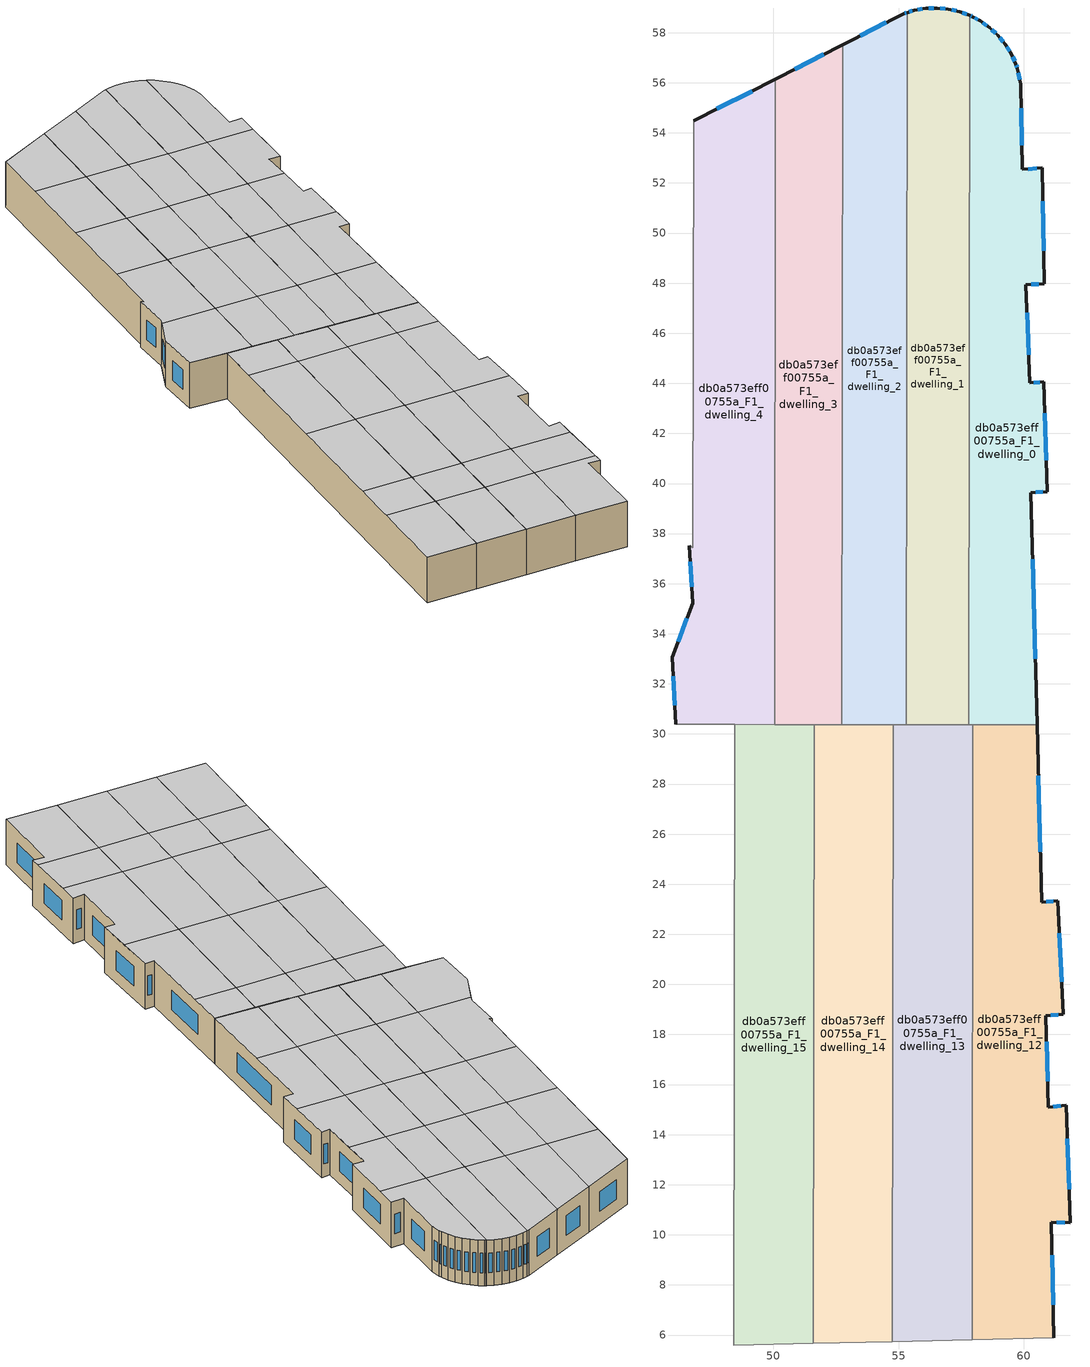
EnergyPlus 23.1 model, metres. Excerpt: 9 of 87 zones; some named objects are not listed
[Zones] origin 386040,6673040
db0a573eff00755a_F1_dwelling_0
 floor to db0a573eff00755a_F0_dwelling_0 (EU_floor_Construction): 59.25,57.54 59.49,57.15 59.68,56.74 59.74,56.57 59.87,55.95 59.94,52.54 60.74,52.6 60.8,47.97 60.08,47.94 60.24,44.02 60.78,44.05 60.93,39.68 60.28,39.63 60.53,30.36 55.84,30.37 57.79,30.37 57.83,58.69 57.86,58.68 57.94,58.64 58.26,58.47 58.63,58.2 58.96,57.89 z3
 wall outside (EU_wall_Construction): 60.53,30.36 60.28,39.63 60.93,39.68 60.78,44.05 60.24,44.02 60.08,47.94 60.8,47.97 60.74,52.6 59.94,52.54 59.87,55.95 59.74,56.57 59.68,56.74 59.49,57.15 59.25,57.54 58.96,57.89 58.63,58.2 58.26,58.47 57.94,58.64 57.86,58.68 57.83,58.69 z3:6
 wall to db0a573eff00755a_F1_dwelling_1 (EU_wall_Construction): 57.83,58.69 57.79,30.37 55.84,30.37 z3:6
 wall to db0a573eff00755a_F1_dwelling_12 (EU_wall_Construction): 57.97,30.37 60.53,30.36 z3:6
 wall to db0a573eff00755a_F1_dwelling_13 (EU_wall_Construction): 55.84,30.37 57.97,30.37 z3:6
 window (EU_Window_Construction): 57.91,58.65 57.88,58.67 / 58.17,58.52 58.03,58.59 / 58.52,58.28 58.36,58.39 / 58.87,57.98 58.72,58.11 / 59.17,57.64 59.04,57.79 / 59.42,57.26 59.32,57.43 / 59.63,56.86 59.55,57.04 / 59.72,56.62 59.7,56.69 / 59.83,56.13 59.78,56.39 / 59.92,53.51 59.89,54.97 / 60.51,52.58 60.17,52.56 / 60.79,49.29 60.76,51.27 / 60.29,47.95 60.6,47.96 / 60.19,45.14 60.13,46.82 / 60.63,44.04 60.39,44.03 / 60.89,40.93 60.83,42.8 / 60.47,39.64 60.74,39.67 / 60.46,33.01 60.35,36.98 z3.86:5.14
 ceiling to db0a573eff00755a_F2_dwelling_5 (EU_floor_Construction): 60.4,35.26 60.28,39.63 60.93,39.68 60.88,41.16 57.81,41.08 57.8,35.19 z6
 ceiling to db0a573eff00755a_F2_dwelling_8 (EU_floor_Construction): 60.76,51.23 60.74,52.6 59.94,52.54 59.87,55.95 59.74,56.57 59.68,56.74 59.49,57.15 59.25,57.54 58.96,57.89 58.63,58.2 58.26,58.47 57.94,58.64 57.86,58.68 57.83,58.69 57.82,51.16 z6
 ceiling to db0a573eff00755a_F2_dwelling_4 (EU_floor_Construction): 60.53,30.36 60.4,35.26 57.8,35.19 57.79,30.37 55.84,30.37 z6
 ceiling to db0a573eff00755a_F2_dwelling_6 (EU_floor_Construction): 60.88,41.16 60.78,44.05 60.24,44.02 60.15,46.2 57.81,46.14 57.81,41.08 z6
 ceiling to db0a573eff00755a_F2_dwelling_7 (EU_floor_Construction): 60.15,46.2 60.08,47.94 60.8,47.97 60.76,51.23 57.82,51.16 57.81,46.14 z6
db0a573eff00755a_F1_dwelling_1
 floor to db0a573eff00755a_F0_dwelling_1 (EU_floor_Construction): 57.83,58.69 57.79,30.37 55.3,30.37 55.34,58.81 55.63,58.89 56.08,58.97 56.53,58.99 56.98,58.94 57.43,58.84 z3
 wall outside (EU_wall_Construction): 57.83,58.69 57.43,58.84 56.98,58.94 56.53,58.99 56.08,58.97 55.63,58.89 55.34,58.81 z3:6
 wall to db0a573eff00755a_F1_dwelling_2 (EU_wall_Construction): 55.34,58.81 55.3,30.37 z3:6
 wall to db0a573eff00755a_F1_dwelling_13 (EU_wall_Construction): 55.3,30.37 55.84,30.37 z3:6
 window (EU_Window_Construction): 57.72,58.73 57.54,58.8 / 55.54,58.87 55.42,58.83 / 55.95,58.95 55.76,58.92 / 56.4,58.98 56.21,58.97 / 56.86,58.95 56.66,58.97 / 57.3,58.87 57.11,58.91 z3.86:5.14
 ceiling to db0a573eff00755a_F2_dwelling_8 (EU_floor_Construction): 57.82,51.16 57.83,58.69 57.43,58.84 56.98,58.94 56.53,58.99 56.08,58.97 55.63,58.89 55.34,58.81 55.33,51.09 z6
 ceiling to db0a573eff00755a_F2_dwelling_6 (EU_floor_Construction): 57.81,41.08 57.81,46.14 55.32,46.07 55.31,41.02 z6
 ceiling to db0a573eff00755a_F2_dwelling_7 (EU_floor_Construction): 57.81,46.14 57.82,51.16 55.33,51.09 55.32,46.07 z6
 ceiling to db0a573eff00755a_F2_dwelling_5 (EU_floor_Construction): 57.8,35.19 57.81,41.08 55.31,41.02 55.3,35.13 z6
 ceiling to db0a573eff00755a_F2_dwelling_4 (EU_floor_Construction): 57.79,30.37 57.8,35.19 55.3,35.13 55.3,30.37 z6
db0a573eff00755a_F1_dwelling_12
 floor to db0a573eff00755a_F0_dwelling_12 (EU_floor_Construction): 60.53,30.36 60.71,23.28 61.34,23.34 61.57,18.81 60.88,18.75 60.97,15.09 61.68,15.17 61.85,10.49 61.09,10.5 61.19,5.88 57.93,5.81 57.97,30.37 z3
 wall outside (EU_wall_Construction): 61.19,5.88 61.09,10.5 61.85,10.49 61.68,15.17 60.97,15.09 60.88,18.75 61.57,18.81 61.34,23.34 60.71,23.28 60.53,30.36 z3:6
 wall adiabatic (EU_wall_Construction): 57.93,5.81 61.19,5.88 z3:6
 wall to db0a573eff00755a_F1_dwelling_13 (EU_wall_Construction): 57.97,30.37 57.93,5.81 z3:6
 window (EU_Window_Construction): 60.94,16.14 60.9,17.71 / 61.48,15.15 61.17,15.11 / 61.81,11.83 61.73,13.83 / 61.31,10.5 61.64,10.49 / 61.16,7.2 61.12,9.18 / 60.66,25.3 60.58,28.34 / 61.16,23.33 60.89,23.3 / 61.5,20.1 61.41,22.05 / 61.08,18.77 61.37,18.79 z3.86:5.14
 ceiling to db0a573eff00755a_F2_dwelling_2 (EU_floor_Construction): 61.73,13.97 61.68,15.17 60.97,15.09 60.88,18.75 61.57,18.81 61.46,20.96 57.95,20.86 57.94,13.87 z6
 ceiling to db0a573eff00755a_F2_dwelling_0 (EU_floor_Construction): 61.19,5.88 61.09,10.5 61.85,10.49 61.83,11.07 57.94,10.96 57.93,5.81 z6
 ceiling to db0a573eff00755a_F2_dwelling_3 (EU_floor_Construction): 61.46,20.96 61.34,23.34 60.71,23.28 60.59,28.02 57.96,27.95 57.95,20.86 z6
 ceiling to db0a573eff00755a_F2_dwelling_1 (EU_floor_Construction): 61.83,11.07 61.73,13.97 57.94,13.87 57.94,10.96 z6
 ceiling to db0a573eff00755a_F2_dwelling_4 (EU_floor_Construction): 60.59,28.02 60.53,30.36 57.97,30.37 57.96,27.95 z6
db0a573eff00755a_F1_dwelling_13
 floor to db0a573eff00755a_F0_dwelling_13 (EU_floor_Construction): 57.97,30.37 57.93,5.81 54.75,5.74 54.79,30.37 z3
 wall adiabatic (EU_wall_Construction): 54.75,5.74 57.93,5.81 z3:6
 wall to db0a573eff00755a_F1_dwelling_14 (EU_wall_Construction): 54.79,30.37 54.75,5.74 z3:6
 wall to db0a573eff00755a_F1_dwelling_2 (EU_wall_Construction): 55.3,30.37 54.79,30.37 z3:6
 ceiling to db0a573eff00755a_F2_dwelling_3 (EU_floor_Construction): 57.95,20.86 57.96,27.95 54.78,27.87 54.77,20.78 z6
 ceiling to db0a573eff00755a_F2_dwelling_1 (EU_floor_Construction): 57.94,10.96 57.94,13.87 54.76,13.79 54.76,10.88 z6
 ceiling to db0a573eff00755a_F2_dwelling_4 (EU_floor_Construction): 57.96,27.95 57.97,30.37 55.84,30.37 56.47,30.37 54.79,30.37 54.78,27.87 z6
 ceiling to db0a573eff00755a_F2_dwelling_2 (EU_floor_Construction): 57.94,13.87 57.95,20.86 54.77,20.78 54.76,13.79 z6
 ceiling to db0a573eff00755a_F2_dwelling_0 (EU_floor_Construction): 57.93,5.81 57.94,10.96 54.76,10.88 54.75,5.74 z6
db0a573eff00755a_F1_dwelling_14
 floor to db0a573eff00755a_F0_dwelling_14 (EU_floor_Construction): 54.79,30.37 54.75,5.74 51.58,5.67 51.62,30.37 z3
 wall adiabatic (EU_wall_Construction): 51.58,5.67 54.75,5.74 z3:6
 wall to db0a573eff00755a_F1_dwelling_15 (EU_wall_Construction): 51.62,30.37 51.58,5.67 z3:6
 wall to db0a573eff00755a_F1_dwelling_3 (EU_wall_Construction): 52.73,30.37 51.62,30.37 z3:6
 wall to db0a573eff00755a_F1_dwelling_2 (EU_wall_Construction): 54.79,30.37 52.73,30.37 z3:6
 ceiling to db0a573eff00755a_F2_dwelling_4 (EU_floor_Construction): 54.78,27.87 54.79,30.37 51.62,30.37 51.62,27.79 z6
 ceiling to db0a573eff00755a_F2_dwelling_2 (EU_floor_Construction): 54.76,13.79 54.77,20.78 51.6,20.69 51.59,13.7 z6
 ceiling to db0a573eff00755a_F2_dwelling_3 (EU_floor_Construction): 54.77,20.78 54.78,27.87 51.62,27.79 51.6,20.69 z6
 ceiling to db0a573eff00755a_F2_dwelling_1 (EU_floor_Construction): 54.76,10.88 54.76,13.79 51.59,13.7 51.59,10.8 z6
 ceiling to db0a573eff00755a_F2_dwelling_0 (EU_floor_Construction): 54.75,5.74 54.76,10.88 51.59,10.8 51.58,5.67 z6
db0a573eff00755a_F1_dwelling_15
 floor to db0a573eff00755a_F0_dwelling_15 (EU_floor_Construction): 51.62,30.37 51.58,5.67 48.42,5.6 48.46,30.38 z3
 wall adiabatic (EU_wall_Construction): 48.42,5.6 51.58,5.67 z3:6
 wall to db0a573eff00755a_F1_dwelling_16 (EU_wall_Construction): 48.46,30.38 48.42,5.6 z3:6
 wall to db0a573eff00755a_F1_dwelling_4 (EU_wall_Construction): 50.04,30.38 48.46,30.38 z3:6
 wall to db0a573eff00755a_F1_dwelling_3 (EU_wall_Construction): 51.62,30.37 50.04,30.38 z3:6
 ceiling to db0a573eff00755a_F2_dwelling_3 (EU_floor_Construction): 51.6,20.69 51.62,27.79 48.46,27.7 48.45,20.61 z6
 ceiling to db0a573eff00755a_F2_dwelling_1 (EU_floor_Construction): 51.59,10.8 51.59,13.7 48.44,13.62 48.43,10.71 z6
 ceiling to db0a573eff00755a_F2_dwelling_4 (EU_floor_Construction): 51.62,27.79 51.62,30.37 48.46,30.38 48.46,27.7 z6
 ceiling to db0a573eff00755a_F2_dwelling_2 (EU_floor_Construction): 51.59,13.7 51.6,20.69 48.45,20.61 48.44,13.62 z6
 ceiling to db0a573eff00755a_F2_dwelling_0 (EU_floor_Construction): 51.58,5.67 51.59,10.8 48.43,10.71 48.42,5.6 z6
db0a573eff00755a_F1_dwelling_2
 floor to db0a573eff00755a_F0_dwelling_2 (EU_floor_Construction): 55.34,58.81 55.3,30.37 52.73,30.37 52.77,57.53 55.2,58.76 z3
 wall outside (EU_wall_Construction): 55.34,58.81 55.2,58.76 52.77,57.53 z3:6
 wall to db0a573eff00755a_F1_dwelling_3 (EU_wall_Construction): 52.77,57.53 52.73,30.37 z3:6
 window (EU_Window_Construction): 55.3,58.79 55.24,58.78 / 54.5,58.41 53.47,57.88 z3.86:5.14
 ceiling to db0a573eff00755a_F2_dwelling_6 (EU_floor_Construction): 55.31,41.02 55.32,46.07 52.76,46 52.75,40.95 z6
 ceiling to db0a573eff00755a_F2_dwelling_5 (EU_floor_Construction): 55.3,35.13 55.31,41.02 52.75,40.95 52.74,35.06 z6
 ceiling to db0a573eff00755a_F2_dwelling_7 (EU_floor_Construction): 55.32,46.07 55.33,51.09 52.76,51.02 52.76,46 z6
 ceiling adiabatic (EU_roof_Construction): 55.33,51.09 55.34,58.81 55.2,58.76 52.77,57.53 52.76,51.02 z6
 ceiling to db0a573eff00755a_F2_dwelling_4 (EU_floor_Construction): 55.3,30.37 55.3,35.13 52.74,35.06 52.73,30.37 z6
db0a573eff00755a_F1_dwelling_3
 floor to db0a573eff00755a_F0_dwelling_3 (EU_floor_Construction): 52.77,57.53 52.73,30.37 50.04,30.38 50.08,56.15 z3
 wall outside (EU_wall_Construction): 52.77,57.53 50.08,56.15 z3:6
 wall to db0a573eff00755a_F1_dwelling_4 (EU_wall_Construction): 50.08,56.15 50.04,30.38 z3:6
 window (EU_Window_Construction): 52,57.13 50.85,56.54 z3.86:5.14
 ceiling to db0a573eff00755a_F2_dwelling_7 (EU_floor_Construction): 52.76,46 52.76,51.02 50.07,50.95 50.06,45.93 z6
 ceiling to db0a573eff00755a_F2_dwelling_5 (EU_floor_Construction): 52.74,35.06 52.75,40.95 50.06,40.88 50.05,34.99 z6
 ceiling to db0a573eff00755a_F2_dwelling_8 (EU_floor_Construction): 52.76,51.02 52.77,57.52 50.08,56.15 50.07,50.95 z6
 ceiling to db0a573eff00755a_F2_dwelling_6 (EU_floor_Construction): 52.75,40.95 52.76,46 50.06,45.93 50.06,40.88 z6
 ceiling to db0a573eff00755a_F2_dwelling_4 (EU_floor_Construction): 52.73,30.37 52.74,35.06 50.05,34.99 50.04,30.38 z6
db0a573eff00755a_F1_dwelling_4
 floor to db0a573eff00755a_F0_dwelling_4 (EU_floor_Construction): 50.08,56.15 50.04,30.38 46.1,30.38 45.95,33.07 46.78,35.23 46.65,37.52 46.79,37.44 46.81,54.48 z3
 wall outside (EU_wall_Construction): 50.08,56.15 46.81,54.48 / 46.65,37.52 46.78,35.23 45.95,33.07 46.1,30.38 z3:6
 wall to db0a573eff00755a_F1_dwelling_5 (EU_wall_Construction): 46.81,54.48 46.79,37.44 46.65,37.53 z3:6
 wall to db0a573eff00755a_F1_dwelling_16 (EU_wall_Construction): 46.1,30.38 48.46,30.38 z3:6
 window (EU_Window_Construction): 49.15,55.67 47.74,54.96 / 46,32.3 46.06,31.15 / 46.55,34.61 46.19,33.69 / 46.68,36.87 46.74,35.88 z3.86:5.14
 ceiling to db0a573eff00755a_F2_dwelling_5 (EU_floor_Construction): 50.05,34.99 50.06,40.88 46.79,40.79 46.79,37.44 46.65,37.53 46.78,35.23 46.66,34.9 z6
 ceiling to db0a573eff00755a_F2_dwelling_6 (EU_floor_Construction): 50.06,40.88 50.06,45.93 46.8,45.84 46.79,40.79 z6
 ceiling to db0a573eff00755a_F2_dwelling_7 (EU_floor_Construction): 50.06,45.93 50.07,50.95 46.81,50.86 46.8,45.84 z6
 ceiling to db0a573eff00755a_F2_dwelling_4 (EU_floor_Construction): 50.04,30.38 50.05,34.99 46.66,34.9 45.95,33.07 46.1,30.38 z6
 ceiling to db0a573eff00755a_F2_dwelling_8 (EU_floor_Construction): 50.07,50.95 50.08,56.15 46.81,54.48 46.81,50.86 z6
[Building]
EU S2 Campaign: North Axis=0; Terrain=City; Solar Distribution=FullExterior
[Site:Location]
Helsinki-Vantaa.AP: Latitude=60.317; Longitude=24.963; Time Zone=2; Elevation=54.6
[SizingPeriod:WeatherFileDays]
AnnualSizingPeriod: Begin Month=1; Begin Day of Month=1; End Month=12; End Day of Month=31; Day of Week for Start Day=Monday; Use Weather File Daylight Saving Period=No; Use Weather File Rain and Snow Indicators=No
[MATERIAL]
EU_InternalMass_Material: Roughness=MediumRough; Thickness=0.1; Conductivity=1; Density=1800; Specific Heat=900; Thermal Absorptance=0.9; Solar Absorptance=0.7; Visible Absorptance=0.7
[MATERIAL:NOMASS] Roughness=MediumRough; Thermal Absorptance=0.9; Solar Absorptance=0.7; Visible Absorptance=0.7
Name | Thermal Resistance
EU_wall_NoMass | 1.10183
EU_roof_NoMass; EU_floor_NoMass | 1.70606
[WINDOWMATERIAL:SIMPLEGLAZINGSYSTEM]
EU_Window_SimpleGlazing: UFactor=3.11035; Solar Heat Gain Coefficient=0.8; Visible Transmittance=0.8
[CONSTRUCTION]
EU_wall_Construction: EU_wall_NoMass
EU_roof_Construction: EU_roof_NoMass
EU_floor_Construction: EU_floor_NoMass
EU_Window_Construction: EU_Window_SimpleGlazing
EU_InternalMass_Construction: EU_InternalMass_Material
[ZONE] Type=1; Multiplier=1; Ceiling Height=autocalculate; Floor Area=autocalculate; Part of Total Floor Area=Yes
Name | Volume
db0a573eff00755a_F1_dwelling_0 | 213.644
db0a573eff00755a_F1_dwelling_1 | 213.677
db0a573eff00755a_F1_dwelling_12 | 234.472
db0a573eff00755a_F1_dwelling_13 | 234.494
db0a573eff00755a_F1_dwelling_14 | 234.497
db0a573eff00755a_F1_dwelling_15 | 234.496
db0a573eff00755a_F1_dwelling_2 | 213.698
db0a573eff00755a_F1_dwelling_3 | 213.665
db0a573eff00755a_F1_dwelling_4 | 253.534
[INTERNALMASS] Construction=EU_InternalMass_Construction
Name | Zone or ZoneList | Surface Area
db0a573eff00755a_F1_dwelling_0_EU_InternalMass | db0a573eff00755a_F1_dwelling_0 | 71.2153
db0a573eff00755a_F1_dwelling_1_EU_InternalMass | db0a573eff00755a_F1_dwelling_1 | 71.2258
db0a573eff00755a_F1_dwelling_2_EU_InternalMass | db0a573eff00755a_F1_dwelling_2 | 71.2328
db0a573eff00755a_F1_dwelling_3_EU_InternalMass | db0a573eff00755a_F1_dwelling_3 | 71.2227
db0a573eff00755a_F1_dwelling_4_EU_InternalMass | db0a573eff00755a_F1_dwelling_4 | 84.5079
db0a573eff00755a_F1_dwelling_12_EU_InternalMass | db0a573eff00755a_F1_dwelling_12 | 78.1574
db0a573eff00755a_F1_dwelling_13_EU_InternalMass | db0a573eff00755a_F1_dwelling_13 | 78.1645
db0a573eff00755a_F1_dwelling_14_EU_InternalMass | db0a573eff00755a_F1_dwelling_14 | 78.1654
db0a573eff00755a_F1_dwelling_15_EU_InternalMass | db0a573eff00755a_F1_dwelling_15 | 78.1649
[OTHEREQUIPMENT] Fuel Type=Electricity; Design Level Calculation Method=Watts/Area; Power per Zone Floor Area=1; Fraction Latent=0; Fraction Radiant=0; Fraction Lost=0; Carbon Dioxide Generation Rate=0; EndUse Subcategory=EU_Step8_InternalGains
Name | Zone or ZoneList or Space or SpaceList | Schedule
EU_Step8_InternalGain_db0a573eff00755a_F1_dwelling_0_f000 | db0a573eff00755a_F1_dwelling_0 | EU_Step8_GainSchedule_db0a573eff00755a_F1_dwelling_0_f000
EU_Step8_InternalGain_db0a573eff00755a_F1_dwelling_1_f000 | db0a573eff00755a_F1_dwelling_1 | EU_Step8_GainSchedule_db0a573eff00755a_F1_dwelling_1_f000
EU_Step8_InternalGain_db0a573eff00755a_F1_dwelling_2_f000 | db0a573eff00755a_F1_dwelling_2 | EU_Step8_GainSchedule_db0a573eff00755a_F1_dwelling_2_f000
EU_Step8_InternalGain_db0a573eff00755a_F1_dwelling_3_f000 | db0a573eff00755a_F1_dwelling_3 | EU_Step8_GainSchedule_db0a573eff00755a_F1_dwelling_3_f000
EU_Step8_InternalGain_db0a573eff00755a_F1_dwelling_4_f000 | db0a573eff00755a_F1_dwelling_4 | EU_Step8_GainSchedule_db0a573eff00755a_F1_dwelling_4_f000
EU_Step8_InternalGain_db0a573eff00755a_F1_dwelling_12_f000 | db0a573eff00755a_F1_dwelling_12 | EU_Step8_GainSchedule_db0a573eff00755a_F1_dwelling_12_f000
EU_Step8_InternalGain_db0a573eff00755a_F1_dwelling_13_f000 | db0a573eff00755a_F1_dwelling_13 | EU_Step8_GainSchedule_db0a573eff00755a_F1_dwelling_13_f000
EU_Step8_InternalGain_db0a573eff00755a_F1_dwelling_14_f000 | db0a573eff00755a_F1_dwelling_14 | EU_Step8_GainSchedule_db0a573eff00755a_F1_dwelling_14_f000
EU_Step8_InternalGain_db0a573eff00755a_F1_dwelling_15_f000 | db0a573eff00755a_F1_dwelling_15 | EU_Step8_GainSchedule_db0a573eff00755a_F1_dwelling_15_f000
[ZONEVENTILATION:DESIGNFLOWRATE] Schedule=EU_AlwaysOn; Design Flow Rate Calculation Method=AirChanges/Hour; Air Changes per Hour=0.756316; Ventilation Type=Natural; Fan Pressure Rise=0; Fan Total Efficiency=1; Constant Term Coefficient=1; Temperature Term Coefficient=0; Velocity Term Coefficient=0; Velocity Squared Term Coefficient=0; Minimum Indoor Temperature=-100; Maximum Indoor Temperature=100; Delta Temperature=-100; Minimum Outdoor Temperature=-100; Maximum Outdoor Temperature=100; Maximum Wind Speed=40
Name | Zone or ZoneList or Space or SpaceList
EU_ConstantAir_db0a573eff00755a_F1_dwelling_0 | db0a573eff00755a_F1_dwelling_0
EU_ConstantAir_db0a573eff00755a_F1_dwelling_1 | db0a573eff00755a_F1_dwelling_1
EU_ConstantAir_db0a573eff00755a_F1_dwelling_2 | db0a573eff00755a_F1_dwelling_2
EU_ConstantAir_db0a573eff00755a_F1_dwelling_3 | db0a573eff00755a_F1_dwelling_3
EU_ConstantAir_db0a573eff00755a_F1_dwelling_4 | db0a573eff00755a_F1_dwelling_4
EU_ConstantAir_db0a573eff00755a_F1_dwelling_12 | db0a573eff00755a_F1_dwelling_12
EU_ConstantAir_db0a573eff00755a_F1_dwelling_13 | db0a573eff00755a_F1_dwelling_13
EU_ConstantAir_db0a573eff00755a_F1_dwelling_14 | db0a573eff00755a_F1_dwelling_14
EU_ConstantAir_db0a573eff00755a_F1_dwelling_15 | db0a573eff00755a_F1_dwelling_15
[HVACTEMPLATE:ZONE:IDEALLOADSAIRSYSTEM] System Availability Schedule=EU_AlwaysOn; Maximum Heating Supply Air Temperature=50; Minimum Cooling Supply Air Temperature=13; Maximum Heating Supply Air Humidity Ratio=0.0156; Minimum Cooling Supply Air Humidity Ratio=0.0077; Heating Limit=NoLimit; Cooling Limit=NoLimit; Heating Availability Schedule=EU_AlwaysOn; Cooling Availability Schedule=EU_CoolingOff; Dehumidification Control Type=ConstantSensibleHeatRatio; Cooling Sensible Heat Ratio=0.7; Dehumidification Setpoint=60; Humidification Control Type=None; Humidification Setpoint=30; Outdoor Air Method=None; Outdoor Air Flow Rate per Person=0.00944; Outdoor Air Flow Rate per Zone Floor Area=0; Outdoor Air Flow Rate per Zone=0; Demand Controlled Ventilation Type=None; Outdoor Air Economizer Type=NoEconomizer; Heat Recovery Type=None; Sensible Heat Recovery Effectiveness=0.7; Latent Heat Recovery Effectiveness=0.65
Name | Template Thermostat
db0a573eff00755a_F1_dwelling_0 | EU_HeatOnly_db0a573eff00755a_F1_dwelling_0
db0a573eff00755a_F1_dwelling_1 | EU_HeatOnly_db0a573eff00755a_F1_dwelling_1
db0a573eff00755a_F1_dwelling_2 | EU_HeatOnly_db0a573eff00755a_F1_dwelling_2
db0a573eff00755a_F1_dwelling_3 | EU_HeatOnly_db0a573eff00755a_F1_dwelling_3
db0a573eff00755a_F1_dwelling_4 | EU_HeatOnly_db0a573eff00755a_F1_dwelling_4
db0a573eff00755a_F1_dwelling_12 | EU_HeatOnly_db0a573eff00755a_F1_dwelling_12
db0a573eff00755a_F1_dwelling_13 | EU_HeatOnly_db0a573eff00755a_F1_dwelling_13
db0a573eff00755a_F1_dwelling_14 | EU_HeatOnly_db0a573eff00755a_F1_dwelling_14
db0a573eff00755a_F1_dwelling_15 | EU_HeatOnly_db0a573eff00755a_F1_dwelling_15
[SIZING:ZONE] Zone Cooling Design Supply Air Temperature Input Method=SupplyAirTemperature; Zone Cooling Design Supply Air Temperature=13; Zone Heating Design Supply Air Temperature Input Method=SupplyAirTemperature; Zone Heating Design Supply Air Temperature=50; Zone Cooling Design Supply Air Humidity Ratio=0.008; Zone Heating Design Supply Air Humidity Ratio=0.008; Cooling Design Air Flow Method=DesignDay; Cooling Design Air Flow Rate=0; Cooling Minimum Air Flow per Zone Floor Area=0.000762; Cooling Minimum Air Flow=0; Cooling Minimum Air Flow Fraction=0.2; Heating Design Air Flow Method=DesignDay; Heating Design Air Flow Rate=0; Heating Maximum Air Flow per Zone Floor Area=0.002032; Heating Maximum Air Flow=0.141576; Heating Maximum Air Flow Fraction=0.3; Account for Dedicated Outdoor Air System=No; Dedicated Outdoor Air System Control Strategy=NeutralSupplyAir; Dedicated Outdoor Air Low Setpoint Temperature for Design=autosize; Dedicated Outdoor Air High Setpoint Temperature for Design=autosize; Zone Load Sizing Method=Sensible Load Only No Latent Load; Zone Latent Cooling Design Supply Air Humidity Ratio Input Method=HumidityRatioDifference; Zone Cooling Design Supply Air Humidity Ratio Difference=0.005; Zone Latent Heating Design Supply Air Humidity Ratio Input Method=HumidityRatioDifference; Zone Humidification Design Supply Air Humidity Ratio Difference=0.005
db0a573eff00755a_F1_dwelling_0; db0a573eff00755a_F1_dwelling_1; db0a573eff00755a_F1_dwelling_2; db0a573eff00755a_F1_dwelling_3; db0a573eff00755a_F1_dwelling_4; db0a573eff00755a_F1_dwelling_12; db0a573eff00755a_F1_dwelling_13; db0a573eff00755a_F1_dwelling_14; db0a573eff00755a_F1_dwelling_15
[SCHEDULE:CONSTANT]
Name | Hourly Value
EU_AlwaysOn | 1
EU_CoolingOff | 0
[SCHEDULE:FILE] Column Number=1; Rows to Skip at Top=0; Number of Hours of Data=8760; Column Separator=Comma; Interpolate to Timestep=No; Minutes per Item=60; Adjust Schedule for Daylight Savings=Yes
Name | File
EU_Step8_GainSchedule_db0a573eff00755a_F1_dwelling_0_f000 | ../../schedules/db0a573eff00755a/db0a573eff00755a_F1_dwelling_0_f000_gain.csv
EU_Step8_GainSchedule_db0a573eff00755a_F1_dwelling_1_f000 | ../../schedules/db0a573eff00755a/db0a573eff00755a_F1_dwelling_1_f000_gain.csv
EU_Step8_GainSchedule_db0a573eff00755a_F1_dwelling_2_f000 | ../../schedules/db0a573eff00755a/db0a573eff00755a_F1_dwelling_2_f000_gain.csv
EU_Step8_GainSchedule_db0a573eff00755a_F1_dwelling_3_f000 | ../../schedules/db0a573eff00755a/db0a573eff00755a_F1_dwelling_3_f000_gain.csv
EU_Step8_GainSchedule_db0a573eff00755a_F1_dwelling_4_f000 | ../../schedules/db0a573eff00755a/db0a573eff00755a_F1_dwelling_4_f000_gain.csv
EU_Step8_GainSchedule_db0a573eff00755a_F1_dwelling_12_f000 | ../../schedules/db0a573eff00755a/db0a573eff00755a_F1_dwelling_12_f000_gain.csv
EU_Step8_GainSchedule_db0a573eff00755a_F1_dwelling_13_f000 | ../../schedules/db0a573eff00755a/db0a573eff00755a_F1_dwelling_13_f000_gain.csv
EU_Step8_GainSchedule_db0a573eff00755a_F1_dwelling_14_f000 | ../../schedules/db0a573eff00755a/db0a573eff00755a_F1_dwelling_14_f000_gain.csv
EU_Step8_GainSchedule_db0a573eff00755a_F1_dwelling_15_f000 | ../../schedules/db0a573eff00755a/db0a573eff00755a_F1_dwelling_15_f000_gain.csv
